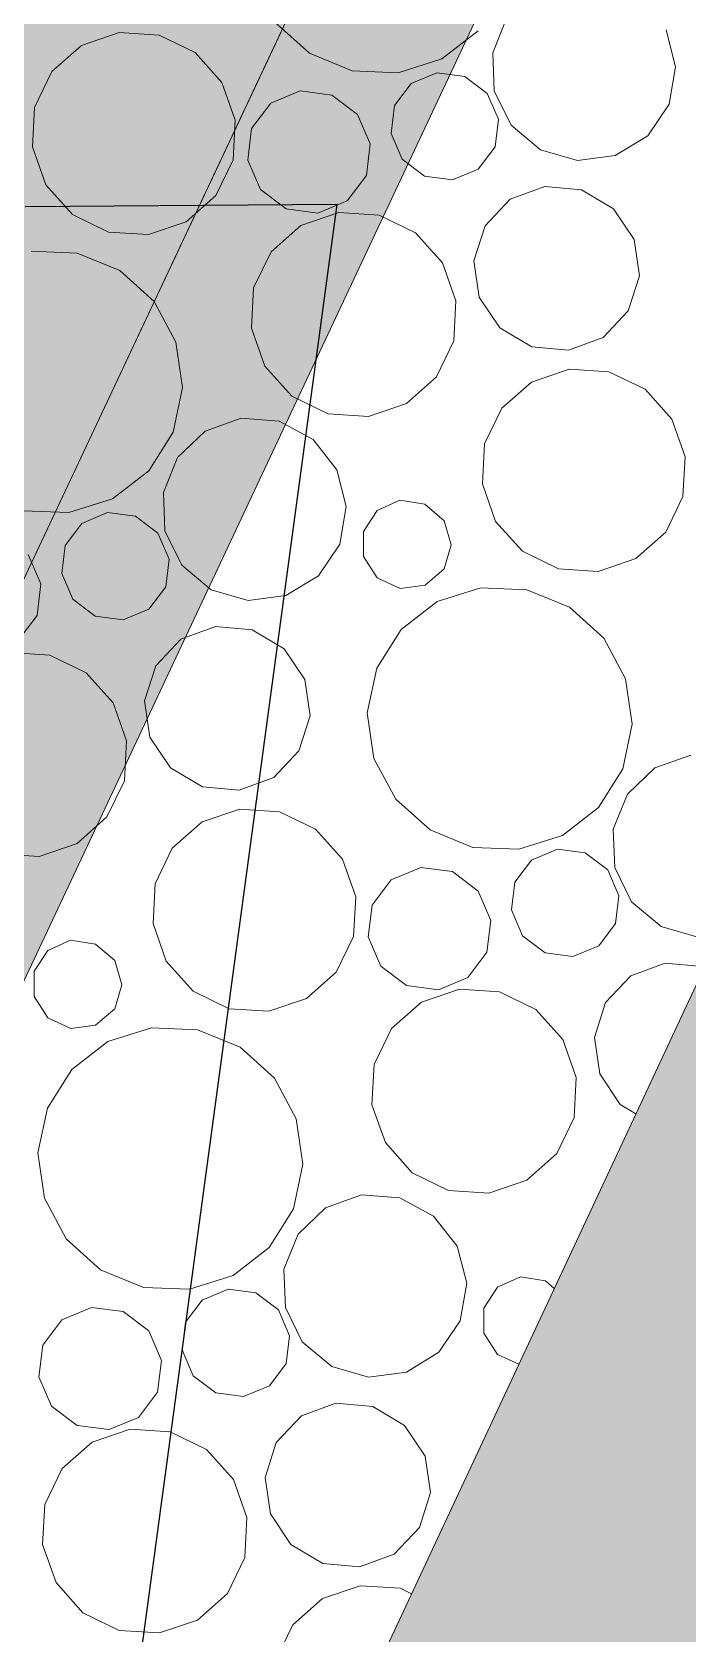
# Model space of a CAD drawing. Header units: millimetres. Extents: x 368386 to 996118, y -334862 to 250838.
# Drawn here: x 780282 to 781049, y -87458 to -85583 of the extents above; entities that cross this region are included whole.
import ezdxf

# ---------------------------------------------------------------- set-up
doc = ezdxf.new("R2010")
doc.units = ezdxf.units.MM
doc.header["$MEASUREMENT"] = 0
doc.linetypes.add('HIDDEN', pattern=[4762.5, 3175, -1587.5])
for name, color, linetype, lineweight in [('_ASENDIPLAAN_Pen_No__1', 7, 'Continuous', 13), ('New_0_Pen_No__101', 252, 'Continuous', 13), ('New__ASENDIPLAAN_Pen_No__1', 7, 'Continuous', 13), ('New__ASENDIPLAAN_Pen_No__101', 252, 'Continuous', 13), ('New_ei pindi_Pen_No__7', 7, 'Continuous', 35)]:
    doc.layers.add(name, color=color, linetype=linetype, lineweight=lineweight)
doc.layers.add('New_0', color=7, linetype='Continuous')
doc.layers.add('New_0_Pen_No__102', color=7, linetype='Continuous', lineweight=13, true_color=0xcccccc)
doc.dimstyles.new('GENERATED_STYLE__3', dxfattribs={"dimtxt": 0.18, "dimasz": 364.8, "dimexe": 0.18, "dimexo": 0.0625, "dimgap": 0, "dimtad": 0, "dimtih": 1, "dimtoh": 1, "dimdec": 4, "dimzin": 0, "dimdsep": 46, "dimcen": 0.09, "dimadec": 0, "dimazin": 0, "dimtfac": 1, "dimtdec": 4, "dimtmove": 0, "dimatfit": 3, "dimldrblk": 'ARROWHEAD_1', "dimfxl": 1, "dimtolj": 1, "dimtzin": 0, "dimarcsym": 0})

# ---------------------------------------------------------------- blocks, each defined once
blk = doc.blocks.new('*X0')
at = {"layer": 'New_0_Pen_No__102', "color": 254, "linetype": 'Continuous', "lineweight": 13, "true_color": 0xcccccc}
for p, q in [((780566.6, -85571.2), (780606.7, -85607.4)), ((780837.6, -85565.4), (780821, -85606.7)), ((780340.2, -85598.1), (780305.4, -85628.9)), ((780384.2, -85583.1), (780340.2, -85598.1)), ((780430.9, -85586.1), (780384.2, -85583.1)), ((780473, -85606.6), (780430.9, -85586.1)), ((780761.6, -85613.9), (780803.8, -85581.2)), ((781034.8, -85623.2), (781023.8, -85579.8)), ((780504.3, -85641.6), (780473, -85606.6)), ((780606.7, -85607.4), (780656.7, -85627.8)), ((780710.5, -85630.1), (780761.6, -85613.9)), ((780821, -85606.7), (780822.7, -85651.3)), ((780305.4, -85628.9), (780285.3, -85670.7)), ((780656.7, -85627.8), (780710.5, -85630.1)), ((780755.7, -85630.1), (780725.5, -85642.7)), ((780788.3, -85634.4), (780755.7, -85630.1)), ((780814.6, -85654.3), (780788.3, -85634.4)), ((781027.1, -85667.1), (781034.8, -85623.2)), ((780519.8, -85685.7), (780504.3, -85641.6)), ((780595.9, -85651.4), (780561.4, -85665.8)), ((780633, -85656.3), (780595.9, -85651.4)), ((780725.5, -85642.7), (780705.9, -85668.7)), ((780827.6, -85684.5), (780814.6, -85654.3)), ((780822.7, -85651.3), (780842.5, -85691.6)), ((780285.3, -85670.7), (780282.8, -85717.1)), ((780561.4, -85665.8), (780539, -85695.4)), ((780663, -85678.9), (780633, -85656.3)), ((780705.9, -85668.7), (780702, -85701.2)), ((781002.2, -85703.9), (781027.1, -85667.1)), ((780517.3, -85732.2), (780519.8, -85685.7)), ((780677.8, -85713.4), (780663, -85678.9)), ((780823.7, -85717), (780827.6, -85684.5)), ((780842.5, -85691.6), (780876.9, -85720.5)), ((780539, -85695.4), (780534.6, -85732.4)), ((780702, -85701.2), (780714.9, -85731.4)), ((780964.3, -85727.2), (781002.2, -85703.9)), ((780282.8, -85717.1), (780298.4, -85761.2)), ((780673.4, -85750.4), (780677.8, -85713.4)), ((780804, -85743), (780823.7, -85717)), ((780876.9, -85720.5), (780920, -85733.1)), ((780920, -85733.1), (780964.3, -85727.2)), ((780497.2, -85774), (780517.3, -85732.2)), ((780534.6, -85732.4), (780549.3, -85766.9)), ((780714.9, -85731.4), (780741.2, -85751.3)), ((780773.9, -85755.5), (780804, -85743)), ((780298.4, -85761.2), (780329.6, -85796.2)), ((780549.3, -85766.9), (780579.3, -85789.6)), ((780650.9, -85780.1), (780673.4, -85750.4)), ((780741.2, -85751.3), (780773.9, -85755.5)), ((780881.9, -85763.2), (780841.5, -85778.3)), ((780924.9, -85767.2), (780881.9, -85763.2)), ((780462.5, -85804.7), (780497.2, -85774)), ((780616.5, -85794.4), (780650.9, -85780.1)), ((780841.5, -85778.3), (780812, -85809.3)), ((780962.2, -85789.4), (780924.9, -85767.2)), ((780329.6, -85796.2), (780371.8, -85816.7)), ((780579.3, -85789.6), (780616.5, -85794.4)), ((780641.1, -85793.8), (780596.7, -85809)), ((780688.1, -85796.8), (780641.1, -85793.8)), ((780730.7, -85817.6), (780688.1, -85796.8)), ((780986.3, -85825.4), (780962.2, -85789.4)), ((780371.8, -85816.7), (780418.4, -85819.7)), ((780418.4, -85819.7), (780462.5, -85804.7)), ((780596.7, -85809), (780561.7, -85840)), ((780762.1, -85852.8), (780730.7, -85817.6)), ((780812, -85809.3), (780799, -85850.2)), ((780334.9, -85841.2), (780281.1, -85838.9)), ((780384.8, -85861.7), (780334.9, -85841.2)), ((780561.7, -85840), (780541.3, -85882.1)), ((780992.5, -85868.1), (780986.3, -85825.4)), ((780777.8, -85897.3), (780762.1, -85852.8)), ((780799, -85850.2), (780805.1, -85892.9)), ((780425, -85897.9), (780384.8, -85861.7)), ((780979.5, -85909), (780992.5, -85868.1)), ((780450.4, -85945.4), (780425, -85897.9)), ((780541.3, -85882.1), (780538.8, -85929)), ((780775.3, -85944.1), (780777.8, -85897.3)), ((780805.1, -85892.9), (780829.2, -85928.9)), ((780949.9, -85940.1), (780979.5, -85909)), ((780538.8, -85929), (780554.5, -85973.5)), ((780829.2, -85928.9), (780866.5, -85951.1)), ((780458.1, -85998.6), (780450.4, -85945.4)), ((780755, -85986.3), (780775.3, -85944.1)), ((780866.5, -85951.1), (780909.6, -85955.1)), ((780909.6, -85955.1), (780949.9, -85940.1)), ((780554.5, -85973.5), (780586, -86008.7)), ((780720, -86017.3), (780755, -85986.3)), ((780910.2, -85977.2), (780866.1, -85992.2)), ((780956.8, -85980.2), (780910.2, -85977.2)), ((780999, -86000.7), (780956.8, -85980.2)), ((780447.1, -86050.9), (780458.1, -85998.6)), ((780586, -86008.7), (780628.5, -86029.4)), ((780866.1, -85992.2), (780831.4, -86022.9)), ((781030.2, -86035.7), (780999, -86000.7)), ((780628.5, -86029.4), (780675.6, -86032.4)), ((780675.6, -86032.4), (780720, -86017.3)), ((780831.4, -86022.9), (780811.2, -86064.7)), ((780526.7, -86034.7), (780484.6, -86049.6)), ((780571.3, -86038.1), (780526.7, -86034.7)), ((780611, -86059.4), (780571.3, -86038.1)), ((781045.8, -86079.8), (781030.2, -86035.7)), ((780418.7, -86096.2), (780447.1, -86050.9)), ((780484.6, -86049.6), (780452.5, -86080.4)), ((780638.7, -86094.8), (780611, -86059.4)), ((780811.2, -86064.7), (780808.8, -86111.2)), ((780452.5, -86080.4), (780435.9, -86121.7)), ((781043.3, -86126.2), (781045.8, -86079.8)), ((780376.5, -86128.9), (780418.7, -86096.2)), ((780649.7, -86138.1), (780638.7, -86094.8)), ((780435.9, -86121.7), (780437.6, -86166.3)), ((780808.8, -86111.2), (780824.3, -86155.3)), ((780325.4, -86145.1), (780376.5, -86128.9)), ((780642, -86182.1), (780649.7, -86138.1)), ((780712.5, -86130.6), (780685.7, -86142.5)), ((780741.7, -86135.1), (780712.5, -86130.6)), ((780764, -86154.5), (780741.7, -86135.1)), ((781023.2, -86168), (781043.3, -86126.2)), ((780271.6, -86142.8), (780325.4, -86145.1)), ((780340.4, -86157.7), (780320.8, -86183.7)), ((780370.6, -86145.1), (780340.4, -86157.7)), ((780403.2, -86149.4), (780370.6, -86145.1)), ((780429.5, -86169.3), (780403.2, -86149.4)), ((780685.7, -86142.5), (780669.8, -86167)), ((780772.3, -86182.8), (780764, -86154.5)), ((780824.3, -86155.3), (780855.6, -86190.3)), ((780442.5, -86199.5), (780429.5, -86169.3)), ((780437.6, -86166.3), (780457.4, -86206.6)), ((780669.8, -86167), (780669.8, -86196.4)), ((780988.4, -86198.8), (781023.2, -86168)), ((780292.7, -86228.4), (780277.9, -86193.9)), ((780320.8, -86183.7), (780316.9, -86216.2)), ((780617.1, -86218.9), (780642, -86182.1)), ((780669.8, -86196.4), (780685.7, -86221.3)), ((780764, -86210.9), (780772.3, -86182.8)), ((780855.6, -86190.3), (780897.7, -86210.8)), ((780316.9, -86216.2), (780329.8, -86246.4)), ((780438.6, -86232), (780442.5, -86199.5)), ((780457.4, -86206.6), (780491.8, -86235.5)), ((780741.8, -86229.9), (780764, -86210.9)), ((780897.7, -86210.8), (780944.4, -86213.8)), ((780944.4, -86213.8), (780988.4, -86198.8)), ((780288.3, -86265.4), (780292.7, -86228.4)), ((780418.9, -86258), (780438.6, -86232)), ((780491.8, -86235.5), (780534.9, -86248.1)), ((780579.2, -86242.2), (780617.1, -86218.9)), ((780685.7, -86221.3), (780712.6, -86233.8)), ((780712.6, -86233.8), (780741.8, -86229.9)), ((780807.1, -86233), (780755.9, -86249.2)), ((780860.8, -86235.3), (780807.1, -86233)), ((780910.8, -86255.8), (780860.8, -86235.3)), ((780329.8, -86246.4), (780356.1, -86266.3)), ((780534.9, -86248.1), (780579.2, -86242.2)), ((780755.9, -86249.2), (780713.7, -86281.9)), ((780265.8, -86295.1), (780288.3, -86265.4)), ((780356.1, -86266.3), (780388.7, -86270.5)), ((780388.7, -86270.5), (780418.9, -86258)), ((780950.9, -86291.9), (780910.8, -86255.8)), ((780496.7, -86278.2), (780456.4, -86293.3)), ((780539.8, -86282.2), (780496.7, -86278.2)), ((780577.1, -86304.4), (780539.8, -86282.2)), ((780713.7, -86281.9), (780685.3, -86327.2)), ((780976.3, -86339.5), (780950.9, -86291.9)), ((780303, -86311.8), (780256, -86308.8)), ((780456.4, -86293.3), (780426.9, -86324.3)), ((780601.2, -86340.4), (780577.1, -86304.4)), ((780345.5, -86332.6), (780303, -86311.8)), ((780426.9, -86324.3), (780413.9, -86365.2)), ((780685.3, -86327.2), (780674.3, -86379.6)), ((780377, -86367.8), (780345.5, -86332.6)), ((780607.4, -86383.1), (780601.2, -86340.4)), ((780984, -86392.6), (780976.3, -86339.5)), ((780413.9, -86365.2), (780420, -86407.9)), ((780392.7, -86412.3), (780377, -86367.8)), ((780594.4, -86424), (780607.4, -86383.1)), ((780674.3, -86379.6), (780682, -86432.7)), ((780973, -86445), (780984, -86392.6)), ((780390.2, -86459.1), (780392.7, -86412.3)), ((780420, -86407.9), (780444.1, -86443.9)), ((780564.8, -86455), (780594.4, -86424)), ((780682, -86432.7), (780707.5, -86480.3)), ((781052.6, -86428.8), (781010.6, -86443.7)), ((780369.9, -86501.3), (780390.2, -86459.1)), ((780444.1, -86443.9), (780481.4, -86466.1)), ((780524.5, -86470.1), (780564.8, -86455)), ((780944.7, -86490.3), (780973, -86445)), ((781010.6, -86443.7), (780978.5, -86474.5)), ((780481.4, -86466.1), (780524.5, -86470.1)), ((780978.5, -86474.5), (780961.9, -86515.7)), ((780525.1, -86492.2), (780481, -86507.2)), ((780571.7, -86495.2), (780525.1, -86492.2)), ((780613.9, -86515.7), (780571.7, -86495.2)), ((780707.5, -86480.3), (780747.6, -86516.5)), ((780902.4, -86523), (780944.7, -86490.3)), ((780334.9, -86532.3), (780369.9, -86501.3)), ((780481, -86507.2), (780446.3, -86537.9)), ((780645.1, -86550.7), (780613.9, -86515.7)), ((780747.6, -86516.5), (780797.5, -86536.9)), ((780961.9, -86515.7), (780963.6, -86560.4)), ((780290.5, -86547.4), (780334.9, -86532.3)), ((780851.3, -86539.2), (780902.4, -86523)), ((780243.4, -86544.4), (780290.5, -86547.4)), ((780446.3, -86537.9), (780426.1, -86579.7)), ((780660.7, -86594.8), (780645.1, -86550.7)), ((780797.5, -86536.9), (780851.3, -86539.2)), ((780866.4, -86551.8), (780846.7, -86577.8)), ((780896.6, -86539.2), (780866.4, -86551.8)), ((780929.2, -86543.4), (780896.6, -86539.2)), ((780955.5, -86563.3), (780929.2, -86543.4)), ((780736.7, -86560.5), (780702.3, -86574.8)), ((780773.9, -86565.3), (780736.7, -86560.5)), ((780803.9, -86588), (780773.9, -86565.3)), ((780968.4, -86593.6), (780955.5, -86563.3)), ((780963.6, -86560.4), (780983.4, -86600.6)), ((780426.1, -86579.7), (780423.7, -86626.2)), ((780702.3, -86574.8), (780679.8, -86604.5)), ((780818.6, -86622.5), (780803.9, -86588)), ((780846.7, -86577.8), (780842.8, -86610.2)), ((780658.2, -86641.2), (780660.7, -86594.8)), ((780679.8, -86604.5), (780675.4, -86641.5)), ((780842.8, -86610.2), (780855.8, -86640.5)), ((780964.6, -86626), (780968.4, -86593.6)), ((780983.4, -86600.6), (781017.8, -86629.6)), ((780423.7, -86626.2), (780439.2, -86670.3)), ((780814.2, -86659.5), (780818.6, -86622.5)), ((780944.9, -86652), (780964.6, -86626)), ((780327.4, -86645.6), (780300.6, -86657.5)), ((780356.6, -86650.1), (780327.4, -86645.6)), ((780638, -86683), (780658.2, -86641.2)), ((780675.4, -86641.5), (780690.2, -86676)), ((780855.8, -86640.5), (780882.1, -86660.4)), ((781017.8, -86629.6), (781060.9, -86642.2)), ((780300.6, -86657.5), (780284.7, -86682)), ((780378.9, -86669.5), (780356.6, -86650.1)), ((780791.8, -86689.2), (780814.2, -86659.5)), ((780882.1, -86660.4), (780914.7, -86664.6)), ((780914.7, -86664.6), (780944.9, -86652)), ((780284.7, -86682), (780284.7, -86711.4)), ((780387.2, -86697.8), (780378.9, -86669.5)), ((780439.2, -86670.3), (780470.5, -86705.3)), ((780603.3, -86713.8), (780638, -86683)), ((780690.2, -86676), (780720.2, -86698.7)), ((781022.7, -86672.3), (780982.4, -86687.3)), ((781065.8, -86676.3), (781022.7, -86672.3)), ((780378.9, -86725.9), (780387.2, -86697.8)), ((780720.2, -86698.7), (780757.4, -86703.5)), ((780781.9, -86702.9), (780737.5, -86718.1)), ((780757.4, -86703.5), (780791.8, -86689.2)), ((780829, -86705.9), (780781.9, -86702.9)), ((780982.4, -86687.3), (780952.8, -86718.4)), ((780284.7, -86711.4), (780300.6, -86736.3)), ((780470.5, -86705.3), (780512.6, -86725.8)), ((780559.3, -86728.8), (780603.3, -86713.8)), ((780737.5, -86718.1), (780702.5, -86749.1)), ((780871.5, -86726.6), (780829, -86705.9)), ((780952.8, -86718.4), (780939.8, -86759.3)), ((780300.6, -86736.3), (780327.5, -86748.8)), ((780356.6, -86744.9), (780378.9, -86725.9)), ((780512.6, -86725.8), (780559.3, -86728.8)), ((780903, -86761.9), (780871.5, -86726.6)), ((780327.5, -86748.8), (780356.6, -86744.9)), ((780422, -86748), (780370.8, -86764.2)), ((780475.7, -86750.3), (780422, -86748)), ((780525.7, -86770.7), (780475.7, -86750.3)), ((780702.5, -86749.1), (780682.2, -86791.2)), ((780939.8, -86759.3), (780946, -86802)), ((780370.8, -86764.2), (780328.6, -86796.9)), ((780565.8, -86806.9), (780525.7, -86770.7)), ((780918.7, -86806.4), (780903, -86761.9)), ((780328.6, -86796.9), (780300.2, -86842.2)), ((780682.2, -86791.2), (780679.7, -86838.1)), ((780591.2, -86854.5), (780565.8, -86806.9)), ((780916.2, -86853.2), (780918.7, -86806.4)), ((780946, -86802), (780970.1, -86838)), ((780300.2, -86842.2), (780289.2, -86894.6)), ((780598.9, -86907.6), (780591.2, -86854.5)), ((780679.7, -86838.1), (780695.4, -86882.5)), ((780895.9, -86895.4), (780916.2, -86853.2)), ((780970.1, -86838), (780988.2, -86848.8)), ((780695.4, -86882.5), (780726.9, -86917.8)), ((780289.2, -86894.6), (780296.9, -86947.7)), ((780587.9, -86960), (780598.9, -86907.6)), ((780860.9, -86926.4), (780895.9, -86895.4)), ((780726.9, -86917.8), (780769.4, -86938.5)), ((780816.4, -86941.5), (780860.9, -86926.4)), ((780296.9, -86947.7), (780322.3, -86995.3)), ((780667.5, -86943.8), (780625.5, -86958.7)), ((780712.2, -86947.2), (780667.5, -86943.8)), ((780751.8, -86968.4), (780712.2, -86947.2)), ((780769.4, -86938.5), (780816.4, -86941.5)), ((780559.6, -87005.3), (780587.9, -86960)), ((780625.5, -86958.7), (780593.4, -86989.5)), ((780779.5, -87003.8), (780751.8, -86968.4)), ((780322.3, -86995.3), (780362.5, -87031.5)), ((780593.4, -86989.5), (780576.8, -87030.7)), ((780790.5, -87047.2), (780779.5, -87003.8)), ((780517.3, -87038), (780559.6, -87005.3)), ((780362.5, -87031.5), (780412.4, -87051.9)), ((780466.2, -87054.2), (780517.3, -87038)), ((780576.8, -87030.7), (780578.5, -87075.4)), ((780853.4, -87039.6), (780826.5, -87051.6)), ((780882.6, -87044.1), (780853.4, -87039.6)), ((780412.4, -87051.9), (780466.2, -87054.2)), ((780511.5, -87054.2), (780481.3, -87066.8)), ((780544.1, -87058.4), (780511.5, -87054.2)), ((780570.4, -87078.3), (780544.1, -87058.4)), ((780782.9, -87091.1), (780790.5, -87047.2)), ((780826.5, -87051.6), (780810.6, -87076.1)), ((780892.8, -87053.1), (780882.6, -87044.1)), ((780351.6, -87075.5), (780317.2, -87089.8)), ((780388.8, -87080.3), (780351.6, -87075.5)), ((780481.3, -87066.8), (780461.6, -87092.8)), ((780583.3, -87108.6), (780570.4, -87078.3)), ((780578.5, -87075.4), (780598.3, -87115.6)), ((780810.6, -87076.1), (780810.6, -87105.5)), ((780317.2, -87089.8), (780294.7, -87119.5)), ((780418.8, -87103), (780388.8, -87080.3)), ((780461.6, -87092.8), (780457.7, -87125.2)), ((780758, -87127.9), (780782.9, -87091.1)), ((780433.5, -87137.5), (780418.8, -87103)), ((780579.5, -87141), (780583.3, -87108.6)), ((780598.3, -87115.6), (780632.7, -87144.6)), ((780810.6, -87105.5), (780826.6, -87130.4)), ((780294.7, -87119.5), (780290.3, -87156.5)), ((780457.7, -87125.2), (780470.7, -87155.5)), ((780720.1, -87151.3), (780758, -87127.9)), ((780826.6, -87130.4), (780851.4, -87141.9)), ((780429.1, -87174.5), (780433.5, -87137.5)), ((780559.8, -87167), (780579.5, -87141)), ((780632.7, -87144.6), (780675.8, -87157.2)), ((780675.8, -87157.2), (780720.1, -87151.3)), ((780290.3, -87156.5), (780305.1, -87191)), ((780470.7, -87155.5), (780497, -87175.4)), ((780529.6, -87179.6), (780559.8, -87167)), ((780305.1, -87191), (780335.1, -87213.7)), ((780406.7, -87204.2), (780429.1, -87174.5)), ((780497, -87175.4), (780529.6, -87179.6)), ((780637.6, -87187.3), (780597.3, -87202.3)), ((780680.7, -87191.3), (780637.6, -87187.3)), ((780717.9, -87213.5), (780680.7, -87191.3)), ((780372.3, -87218.5), (780406.7, -87204.2)), ((780597.3, -87202.3), (780567.7, -87233.4)), ((780335.1, -87213.7), (780372.3, -87218.5)), ((780396.8, -87217.9), (780352.4, -87233.1)), ((780443.9, -87220.9), (780396.8, -87217.9)), ((780486.4, -87241.6), (780443.9, -87220.9)), ((780742, -87249.5), (780717.9, -87213.5)), ((780352.4, -87233.1), (780317.4, -87264.1)), ((780517.9, -87276.9), (780486.4, -87241.6)), ((780567.7, -87233.4), (780554.7, -87274.3)), ((780317.4, -87264.1), (780297.1, -87306.2)), ((780748.2, -87292.1), (780742, -87249.5)), ((780533.6, -87321.4), (780517.9, -87276.9)), ((780554.7, -87274.3), (780560.9, -87317)), ((780735.2, -87333.1), (780748.2, -87292.1)), ((780297.1, -87306.2), (780294.6, -87353.1)), ((780531.1, -87368.2), (780533.6, -87321.4)), ((780560.9, -87317), (780585, -87353)), ((780705.6, -87364.1), (780735.2, -87333.1)), ((780294.6, -87353.1), (780310.3, -87397.5)), ((780585, -87353), (780622.3, -87375.2)), ((780510.8, -87410.4), (780531.1, -87368.2)), ((780622.3, -87375.2), (780665.3, -87379.2)), ((780665.3, -87379.2), (780705.6, -87364.1)), ((780310.3, -87397.5), (780341.8, -87432.8)), ((780475.7, -87441.4), (780510.8, -87410.4)), ((780621.9, -87416.3), (780587.1, -87447)), ((780665.9, -87401.2), (780621.9, -87416.3)), ((780712.6, -87404.2), (780665.9, -87401.2)), ((780725.9, -87410.7), (780712.6, -87404.2)), ((780341.8, -87432.8), (780384.3, -87453.5)), ((780384.3, -87453.5), (780431.3, -87456.5)), ((780431.3, -87456.5), (780475.7, -87441.4)), ((780587.1, -87447), (780567, -87488.8))]:
    blk.add_line(p, q, dxfattribs=at)
blk = doc.blocks.new('ARROWHEAD_1')
at = {"color": 0, "linetype": 'Continuous', "lineweight": 0}
blk.add_line((0, 0), (-1, 0), dxfattribs=at)
blk.add_circle((0, 0), 0.25, dxfattribs=at)

msp = doc.modelspace()

# ---------------------------------------------------------------- hatches: boundary and pattern name
at = {"layer": 'New_0', "linetype": 'Continuous', "lineweight": 0, "true_color": 0xffffff}
for points in [[(779462.79, -87946.46), (779643.81, -88031.49), (781562.89, -83945.72), (781381.86, -83860.7)], [(779117.29, -84434.74), (778477.13, -85797.65), (780101.54, -86586.53), (780741.7, -85223.61)]]:
    msp.add_hatch(color=7, dxfattribs=at).paths.add_polyline_path(points)
at = {"layer": 'New__ASENDIPLAAN_Pen_No__101', "linetype": 'Continuous', "lineweight": 13}
msp.add_hatch(color=252, dxfattribs=at).paths.add_polyline_path([(782198.71, -84256.33), (787696.29, -86827.92), (785071.02, -92440.28), (777888.99, -89086.51), (777960.76, -88927.06), (777182.11, -88562.83), (777827.5, -87180.76), (780293.95, -88335.74)])

# ---------------------------------------------------------------- linework, layer by layer
at = {"layer": 'New_0_Pen_No__101', "color": 252, "linetype": 'Continuous', "lineweight": 13, "flags": 128}
for points in [[(780293.95, -88335.74), (782198.71, -84256.33), (779757.45, -83071.82), (777827.5, -87180.76)], [(779462.79, -87946.46), (779643.81, -88031.49), (781562.89, -83945.72), (781381.86, -83860.7)], [(779117.29, -84434.74), (778477.13, -85797.65), (780101.54, -86586.53), (780741.7, -85223.61)]]:
    msp.add_lwpolyline(points, close=True, dxfattribs=at)
at = {"layer": 'New__ASENDIPLAAN_Pen_No__1', "color": 7, "linetype": 'Continuous', "lineweight": 13, "flags": 128}
msp.add_lwpolyline([(782198.71, -84256.33), (787696.29, -86827.92), (785071.02, -92440.28), (777888.99, -89086.51), (777960.76, -88927.06), (777182.11, -88562.83), (777827.5, -87180.76), (780293.95, -88335.74)], close=True, dxfattribs=at)
at = {"layer": 'New_ei pindi_Pen_No__7', "color": 7, "linetype": 'HIDDEN', "lineweight": 35}
msp.add_circle((804441.04, -44567.67), 50000, dxfattribs=at)

# ---------------------------------------------------------------- block references
at = {"layer": 'New_0', "color": 252, "linetype": 'Continuous', "lineweight": 13}
msp.add_blockref('*X0', (0, 0), dxfattribs=at)

# ---------------------------------------------------------------- leaders
at = {"layer": '_ASENDIPLAAN_Pen_No__1', "color": 7, "linetype": 'Continuous', "lineweight": 13, "annotation_type": 0, "has_hookline": 1, "hookline_direction": 1, "text_width": 936.83, "horizontal_direction": (0.999968, 0.008049, 0)}
msp.add_leader([(780294.71, -88334.12), (780638.99, -85784.26), (780274.2, -85787.19)], dimstyle='GENERATED_STYLE__3', dxfattribs=at)

doc.saveas('drawing.dxf')
